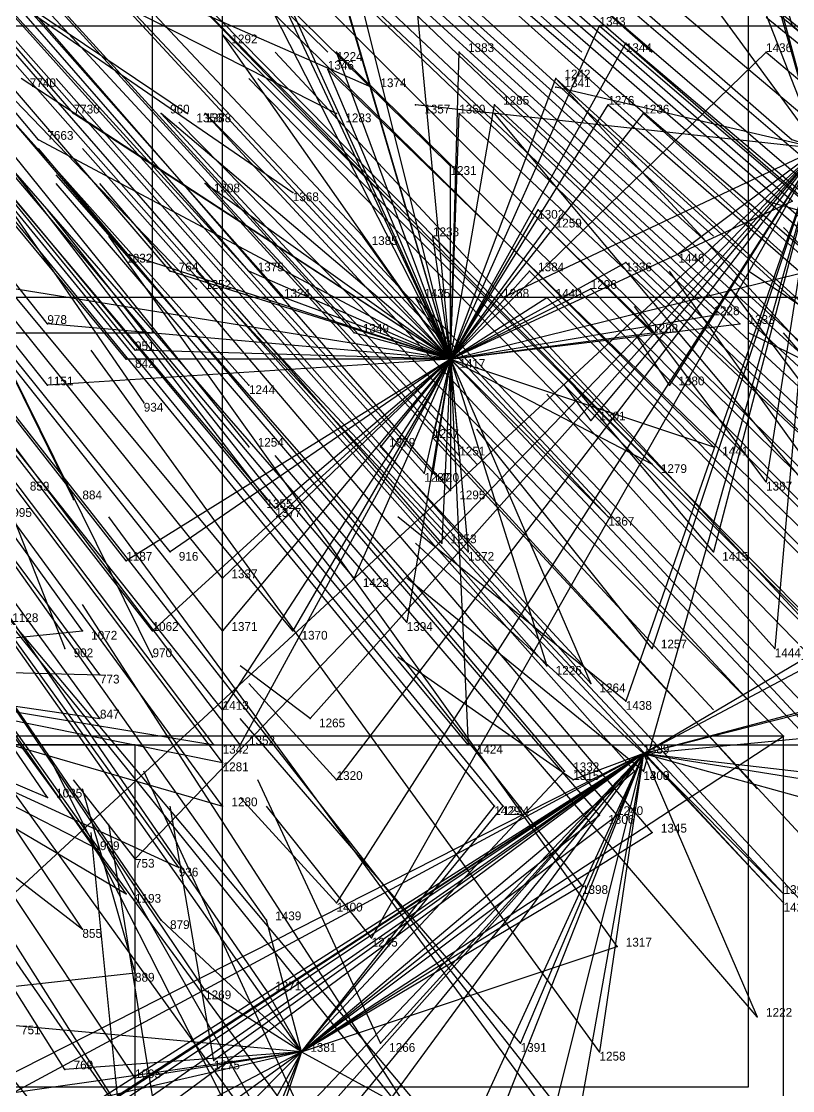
# Model space of a CAD drawing. Extents: x -0.5 to 0.59, y -0.5 to 0.59.
# Drawn here: x 0.239 to 0.327, y -0.3884 to -0.2665 of the extents above; entities that cross this region are included whole.
import ezdxf

# ---------------------------------------------------------------- set-up
doc = ezdxf.new("R2010")
doc.units = 0
for name, color, linetype in [('Clients', 3, 'CONTINUOUS'), ('Facilities', 3, 'CONTINUOUS'), ('Facilities_lines', 3, 'CONTINUOUS'), ('Min_max_boxes', 1, 'CONTINUOUS'), ('Normals', 1, 'CONTINUOUS'), ('Source_points', 5, 'CONTINUOUS'), ('Text', 3, 'CONTINUOUS')]:
    doc.layers.add(name, color=color, linetype=linetype)

msp = doc.modelspace()

# ---------------------------------------------------------------- linework, layer by layer
at = {"layer": 'Clients', "color": 5}
for p in [(0.305, -0.267, -1.012), (0.327, -0.267, -1.055), (0.262, -0.268, -0.937), (0.308, -0.269, -1.022), (0.275, -0.27, -0.963), (0.289, -0.27, -0.989), (0.324, -0.27, -1.054), (0.274, -0.272, -0.964), (0.3, -0.273, -1.014), (0.279, -0.274, -1.25), (0.3, -0.274, -1.25), (0.284, -0.276, -1.25), (0.293, -0.276, -1.006), (0.306, -0.276, -1.029), (0.245, -0.277, -0.923), (0.255, -0.277, -0.942), (0.258, -0.277, -1.25), (0.26, -0.277, -0.95), (0.275, -0.277, -1.25), (0.289, -0.277, -1), (0.31, -0.277, -1.039), (0.241, -0.28, -0.924), (0.288, -0.283, -1.01), (0.26, -0.285, -0.965), (0.27, -0.286, -1.25), (0.327, -0.287, -1.087), (0.298, -0.288, -1.036), (0.299, -0.29, -1.041), (0.278, -0.291, -1.008), (0.286, -0.291, -1.02), (0.251, -0.293, -0.965), (0.314, -0.293, -1.25), (0.256, -0.295, -0.977), (0.265, -0.295, -0.991), (0.297, -0.295, -1.046), (0.308, -0.294, -1.065), (0.259, -0.297, -1.25), (0.304, -0.297, -1.062), (0.269, -0.298, -1.003), (0.284, -0.298, -1.029), (0.294, -0.298, -1.25), (0.299, -0.298, -1.055), (0.242, -0.301, -0.965), (0.318, -0.3, -1.092), (0.321, -0.301, -1.1), (0.277, -0.302, -1.024), (0.311, -0.302, -1.083), (0.252, -0.304, -0.986), (0.251, -0.305, -0.989), (0.242, -0.308, -0.979), (0.265, -0.308, -1.25), (0.313, -0.308, -1.25), (0.253, -0.31, -1.25), (0.304, -0.312, -1.25), (0.286, -0.314, -1.061), (0.265, -0.315, -1.25), (0.28, -0.315, -1.054), (0.318, -0.315, -1.12), (0.289, -0.316, -1.07), (0.311, -0.317, -1.111), (0.285, -0.318, -1.067), (0.286, -0.318, -1.069), (0.324, -0.319, -1.25), (0.288, -0.32, -1.077), (0.245, -0.321, -1.25), (0.267, -0.321, -1.25), (0.268, -0.322, -1.047), (0.306, -0.323, -1.112), (0.287, -0.326, -1.086), (0.256, -0.327, -1.039), (0.29, -0.327, -1.092), (0.318, -0.327, -1.25), (0.251, -0.328, -1.031), (0.262, -0.33, -1.053), (0.277, -0.33, -1.078), (0.283, -0.335, -1.096), (0.246, -0.336, -1.042), (0.254, -0.336, -1.052), (0.262, -0.336, -1.065), (0.27, -0.336, -1.079), (0.244, -0.338, -1.25), (0.311, -0.338, -1.25), (0.325, -0.338, -1.25), (0.254, -0.339, -1.25), (0.299, -0.34, -1.133), (0.248, -0.341, -1.054), (0.304, -0.342, -1.145), (0.262, -0.345, -1.082), (0.308, -0.344, -1.25), (0.248, -0.346, -1.063), (0.272, -0.346, -1.25), (0.326, -0.348, -1.193), (0.261, -0.349, -1.091), (0.264, -0.349, -1.093), (0.29, -0.349, -1.135), (0.262, -0.351, -1.095), (0.301, -0.352, -1.158), (0.309, -0.352, -1.172), (0.31, -0.352, -1.25), (0.275, -0.353, -1.25), (0.302, -0.353, -1.25), (0.242, -0.355, -1.075), (0.262, -0.356, -1.105), (0.293, -0.356, -1.152), (0.294, -0.356, -1.155), (0.305, -0.357, -1.175), (0.307, -0.357, -1.176), (0.311, -0.359, -1.188), (0.248, -0.361, -1.095), (0.252, -0.362, -1.25), (0.257, -0.363, -1.113), (0.303, -0.365, -1.186), (0.251, -0.366, -1.111), (0.326, -0.366, -1.25), (0.275, -0.367, -1.25), (0.326, -0.367, -1.227), (0.255, -0.369, -1.122), (0.267, -0.369, -1.139), (0.246, -0.37, -1.111), (0.279, -0.371, -1.25), (0.307, -0.372, -1.206), (0.252, -0.375, -1.25), (0.26, -0.377, -1.145), (0.267, -0.377, -1.154), (0.323, -0.38, -1.246), (0.28, -0.383, -1.25), (0.296, -0.383, -1.25), (0.305, -0.384, -1.227), (0.261, -0.385, -1.25), (0.244, -0.386, -1.141), (0.252, -0.387, -1.153)]:
    msp.add_point(p, dxfattribs=at)
at = {"layer": 'Facilities', "color": 3}
for p in [(0.288, -0.305, -1.05), (0.31, -0.35, -1.25), (0.271, -0.384, -1.174)]:
    msp.add_point(p, dxfattribs=at)
at = {"layer": 'Facilities_lines', "color": 3}
for p, q in [((0.309, -0.207, -0.93), (0.327, -0.267, -1.055)), ((0.33, -0.281, -1.25), (0.319, -0.24, -1.25)), ((0.206, -0.242, -1.25), (0.245, -0.321, -1.25)), ((0.206, -0.242, -1.25), (0.244, -0.338, -1.25)), ((0.206, -0.242, -1.25), (0.253, -0.31, -1.25)), ((0.206, -0.242, -1.25), (0.254, -0.339, -1.25)), ((0.206, -0.242, -1.25), (0.258, -0.277, -1.25)), ((0.206, -0.242, -1.25), (0.265, -0.308, -1.25)), ((0.206, -0.242, -1.25), (0.259, -0.297, -1.25)), ((0.206, -0.242, -1.25), (0.275, -0.277, -1.25)), ((0.206, -0.242, -1.25), (0.27, -0.286, -1.25)), ((0.206, -0.242, -1.25), (0.265, -0.315, -1.25)), ((0.206, -0.242, -1.25), (0.267, -0.321, -1.25)), ((0.206, -0.242, -1.25), (0.279, -0.274, -1.25)), ((0.288, -0.305, -1.05), (0.271, -0.247, -0.918)), ((0.288, -0.305, -1.05), (0.263, -0.25, -0.907)), ((0.288, -0.305, -1.05), (0.264, -0.254, -0.916)), ((0.33, -0.281, -1.25), (0.311, -0.255, -1.25)), ((0.33, -0.281, -1.25), (0.323, -0.256, -1.25)), ((0.288, -0.305, -1.05), (0.276, -0.257, -0.942)), ((0.288, -0.305, -1.05), (0.264, -0.258, -0.923)), ((0.33, -0.281, -1.25), (0.321, -0.258, -1.25)), ((0.288, -0.305, -1.05), (0.275, -0.261, -0.949)), ((0.288, -0.305, -1.05), (0.284, -0.263, -0.968)), ((0.288, -0.305, -1.05), (0.251, -0.265, -0.911)), ((0.288, -0.305, -1.05), (0.305, -0.267, -1.012)), ((0.288, -0.305, -1.05), (0.262, -0.268, -0.937)), ((0.288, -0.305, -1.05), (0.308, -0.269, -1.022)), ((0.288, -0.305, -1.05), (0.275, -0.27, -0.963)), ((0.288, -0.305, -1.05), (0.289, -0.27, -0.989)), ((0.288, -0.305, -1.05), (0.324, -0.27, -1.054)), ((0.288, -0.305, -1.05), (0.239, -0.273, -0.908)), ((0.288, -0.305, -1.05), (0.274, -0.272, -0.964)), ((0.288, -0.305, -1.05), (0.3, -0.273, -1.014)), ((0.33, -0.281, -1.25), (0.3, -0.274, -1.25)), ((0.33, -0.281, -1.25), (0.284, -0.276, -1.25)), ((0.288, -0.305, -1.05), (0.306, -0.276, -1.029)), ((0.288, -0.305, -1.05), (0.293, -0.276, -1.006)), ((0.288, -0.305, -1.05), (0.245, -0.277, -0.923)), ((0.288, -0.305, -1.05), (0.255, -0.277, -0.942)), ((0.288, -0.305, -1.05), (0.26, -0.277, -0.95)), ((0.288, -0.305, -1.05), (0.31, -0.277, -1.039)), ((0.288, -0.305, -1.05), (0.289, -0.277, -1)), ((0.288, -0.305, -1.05), (0.241, -0.28, -0.924)), ((0.33, -0.281, -1.25), (0.21, -0.392, -1.25)), ((0.33, -0.281, -1.25), (0.252, -0.362, -1.25)), ((0.33, -0.281, -1.25), (0.272, -0.346, -1.25)), ((0.33, -0.281, -1.25), (0.275, -0.353, -1.25)), ((0.33, -0.281, -1.25), (0.275, -0.367, -1.25)), ((0.33, -0.281, -1.25), (0.279, -0.371, -1.25)), ((0.33, -0.281, -1.25), (0.294, -0.298, -1.25)), ((0.33, -0.281, -1.25), (0.304, -0.312, -1.25)), ((0.33, -0.281, -1.25), (0.308, -0.344, -1.25)), ((0.33, -0.281, -1.25), (0.31, -0.352, -1.25)), ((0.33, -0.281, -1.25), (0.311, -0.338, -1.25)), ((0.33, -0.281, -1.25), (0.313, -0.308, -1.25)), ((0.33, -0.281, -1.25), (0.314, -0.293, -1.25)), ((0.33, -0.281, -1.25), (0.318, -0.327, -1.25)), ((0.33, -0.281, -1.25), (0.324, -0.319, -1.25)), ((0.33, -0.281, -1.25), (0.325, -0.338, -1.25)), ((0.288, -0.305, -1.05), (0.288, -0.283, -1.01)), ((0.288, -0.305, -1.05), (0.26, -0.285, -0.965)), ((0.288, -0.305, -1.05), (0.327, -0.287, -1.087)), ((0.288, -0.305, -1.05), (0.298, -0.288, -1.036)), ((0.288, -0.305, -1.05), (0.299, -0.29, -1.041)), ((0.288, -0.305, -1.05), (0.278, -0.291, -1.008)), ((0.288, -0.305, -1.05), (0.286, -0.291, -1.02)), ((0.288, -0.305, -1.05), (0.345, -0.291, -1.129)), ((0.288, -0.305, -1.05), (0.251, -0.293, -0.965)), ((0.288, -0.305, -1.05), (0.256, -0.295, -0.977)), ((0.288, -0.305, -1.05), (0.265, -0.295, -0.991)), ((0.288, -0.305, -1.05), (0.308, -0.294, -1.065)), ((0.288, -0.305, -1.05), (0.297, -0.295, -1.046)), ((0.288, -0.305, -1.05), (0.232, -0.296, -0.94)), ((0.288, -0.305, -1.05), (0.304, -0.297, -1.062)), ((0.288, -0.305, -1.05), (0.269, -0.298, -1.003)), ((0.288, -0.305, -1.05), (0.284, -0.298, -1.029)), ((0.288, -0.305, -1.05), (0.299, -0.298, -1.055)), ((0.31, -0.35, -1.25), (0.398, -0.298, -1.244)), ((0.288, -0.305, -1.05), (0.242, -0.301, -0.965)), ((0.288, -0.305, -1.05), (0.318, -0.3, -1.092)), ((0.288, -0.305, -1.05), (0.321, -0.301, -1.1)), ((0.288, -0.305, -1.05), (0.277, -0.302, -1.024)), ((0.288, -0.305, -1.05), (0.311, -0.302, -1.083)), ((0.288, -0.305, -1.05), (0.252, -0.304, -0.986)), ((0.288, -0.305, -1.05), (0.242, -0.308, -0.979)), ((0.288, -0.305, -1.05), (0.251, -0.328, -1.031)), ((0.288, -0.305, -1.05), (0.251, -0.305, -0.989)), ((0.288, -0.305, -1.05), (0.254, -0.336, -1.052)), ((0.288, -0.305, -1.05), (0.256, -0.327, -1.039)), ((0.288, -0.305, -1.05), (0.262, -0.33, -1.053)), ((0.288, -0.305, -1.05), (0.262, -0.336, -1.065)), ((0.288, -0.305, -1.05), (0.262, -0.345, -1.082)), ((0.288, -0.305, -1.05), (0.264, -0.349, -1.093)), ((0.288, -0.305, -1.05), (0.268, -0.322, -1.047)), ((0.288, -0.305, -1.05), (0.27, -0.336, -1.079)), ((0.288, -0.305, -1.05), (0.277, -0.33, -1.078)), ((0.288, -0.305, -1.05), (0.28, -0.315, -1.054)), ((0.288, -0.305, -1.05), (0.283, -0.335, -1.096)), ((0.288, -0.305, -1.05), (0.285, -0.318, -1.067)), ((0.288, -0.305, -1.05), (0.286, -0.314, -1.061)), ((0.288, -0.305, -1.05), (0.286, -0.318, -1.069)), ((0.288, -0.305, -1.05), (0.287, -0.326, -1.086)), ((0.288, -0.305, -1.05), (0.299, -0.34, -1.133)), ((0.288, -0.305, -1.05), (0.289, -0.316, -1.07)), ((0.288, -0.305, -1.05), (0.311, -0.317, -1.111)), ((0.288, -0.305, -1.05), (0.288, -0.32, -1.077)), ((0.288, -0.305, -1.05), (0.306, -0.323, -1.112)), ((0.288, -0.305, -1.05), (0.29, -0.327, -1.092)), ((0.288, -0.305, -1.05), (0.304, -0.342, -1.145)), ((0.288, -0.305, -1.05), (0.29, -0.349, -1.135)), ((0.288, -0.305, -1.05), (0.318, -0.315, -1.12)), ((0.31, -0.35, -1.25), (0.391, -0.307, -1.243)), ((0.31, -0.35, -1.25), (0.369, -0.335, -1.25)), ((0.207, -0.34, -0.996), (0.246, -0.336, -1.042)), ((0.31, -0.35, -1.25), (0.359, -0.337, -1.232)), ((0.207, -0.34, -0.996), (0.248, -0.341, -1.054)), ((0.207, -0.34, -0.996), (0.246, -0.37, -1.111)), ((0.207, -0.34, -0.996), (0.248, -0.346, -1.063)), ((0.207, -0.34, -0.996), (0.248, -0.361, -1.095)), ((0.207, -0.34, -0.996), (0.257, -0.363, -1.113)), ((0.207, -0.34, -0.996), (0.242, -0.355, -1.075)), ((0.207, -0.34, -0.996), (0.251, -0.366, -1.111)), ((0.207, -0.34, -0.996), (0.262, -0.356, -1.105)), ((0.207, -0.34, -0.996), (0.262, -0.351, -1.095)), ((0.207, -0.34, -0.996), (0.261, -0.349, -1.091)), ((0.31, -0.35, -1.25), (0.351, -0.346, -1.232)), ((0.271, -0.384, -1.174), (0.326, -0.348, -1.193)), ((0.31, -0.35, -1.25), (0.163, -0.429, -1.25)), ((0.31, -0.35, -1.25), (0.184, -0.43, -1.25)), ((0.31, -0.35, -1.25), (0.189, -0.429, -1.25)), ((0.31, -0.35, -1.25), (0.217, -0.412, -1.25)), ((0.31, -0.35, -1.25), (0.235, -0.388, -1.25)), ((0.31, -0.35, -1.25), (0.237, -0.404, -1.25)), ((0.31, -0.35, -1.25), (0.25, -0.389, -1.25)), ((0.31, -0.35, -1.25), (0.254, -0.389, -1.25)), ((0.31, -0.35, -1.25), (0.255, -0.425, -1.239)), ((0.31, -0.35, -1.25), (0.261, -0.385, -1.25)), ((0.31, -0.35, -1.25), (0.268, -0.401, -1.25)), ((0.31, -0.35, -1.25), (0.269, -0.396, -1.25)), ((0.31, -0.35, -1.25), (0.271, -0.391, -1.25)), ((0.31, -0.35, -1.25), (0.28, -0.383, -1.25)), ((0.31, -0.35, -1.25), (0.288, -0.398, -1.25)), ((0.31, -0.35, -1.25), (0.291, -0.398, -1.233)), ((0.31, -0.35, -1.25), (0.296, -0.383, -1.25)), ((0.31, -0.35, -1.25), (0.3, -0.39, -1.23)), ((0.31, -0.35, -1.25), (0.302, -0.353, -1.25)), ((0.31, -0.35, -1.25), (0.302, -0.395, -1.25)), ((0.31, -0.35, -1.25), (0.305, -0.384, -1.227)), ((0.31, -0.35, -1.25), (0.323, -0.38, -1.246)), ((0.31, -0.35, -1.25), (0.345, -0.354, -1.236)), ((0.31, -0.35, -1.25), (0.339, -0.358, -1.233)), ((0.31, -0.35, -1.25), (0.326, -0.366, -1.25)), ((0.31, -0.35, -1.25), (0.348, -0.356, -1.244)), ((0.31, -0.35, -1.25), (0.326, -0.367, -1.227)), ((0.271, -0.384, -1.174), (0.301, -0.352, -1.158)), ((0.271, -0.384, -1.174), (0.309, -0.352, -1.172)), ((0.271, -0.384, -1.174), (0.294, -0.356, -1.155)), ((0.271, -0.384, -1.174), (0.293, -0.356, -1.152)), ((0.271, -0.384, -1.174), (0.305, -0.357, -1.175)), ((0.271, -0.384, -1.174), (0.307, -0.357, -1.176)), ((0.271, -0.384, -1.174), (0.311, -0.359, -1.188)), ((0.271, -0.384, -1.174), (0.303, -0.365, -1.186)), ((0.271, -0.384, -1.174), (0.255, -0.369, -1.122)), ((0.271, -0.384, -1.174), (0.267, -0.369, -1.139)), ((0.271, -0.384, -1.174), (0.307, -0.372, -1.206)), ((0.088, -0.393, -1.25), (0.252, -0.375, -1.25)), ((0.271, -0.384, -1.174), (0.26, -0.377, -1.145)), ((0.271, -0.384, -1.174), (0.267, -0.377, -1.154)), ((0.271, -0.384, -1.174), (0.238, -0.381, -1.124)), ((0.271, -0.384, -1.174), (0.214, -0.414, -1.165)), ((0.271, -0.384, -1.174), (0.236, -0.389, -1.139)), ((0.271, -0.384, -1.174), (0.236, -0.392, -1.142)), ((0.271, -0.384, -1.174), (0.242, -0.405, -1.179)), ((0.271, -0.384, -1.174), (0.244, -0.386, -1.141)), ((0.271, -0.384, -1.174), (0.252, -0.387, -1.153)), ((0.271, -0.384, -1.174), (0.256, -0.399, -1.185)), ((0.271, -0.384, -1.174), (0.259, -0.413, -1.218)), ((0.271, -0.384, -1.174), (0.266, -0.393, -1.187)), ((0.271, -0.384, -1.174), (0.269, -0.39, -1.184)), ((0.271, -0.384, -1.174), (0.282, -0.39, -1.202))]:
    msp.add_line(p, q, dxfattribs=at)
at = {"layer": 'Min_max_boxes', "color": 1}
for p, q in [((0.322, -0.388, -1.25), (0.322, -0.15, -1.25)), ((0.322, -0.388, -1.25), (0.322, -0.15, -1.25)), ((0.254, -0.302, -0.876), (0.254, -0.162, -0.876)), ((0.254, -0.302, -0.558), (0.254, -0.162, -0.558)), ((0.262, -0.414, -1.161), (0.262, -0.263, -1.161)), ((0.262, -0.414, -0.832), (0.262, -0.263, -0.832)), ((0.233, -0.267, -1.064), (0.351, -0.267, -1.064)), ((0.233, -0.267, -0.781), (0.351, -0.267, -0.781)), ((0.398, -0.298, -1.25), (0.163, -0.298, -1.25)), ((0.398, -0.298, -1.227), (0.163, -0.298, -1.227)), ((0.112, -0.302, -0.876), (0.254, -0.302, -0.876)), ((0.112, -0.302, -0.558), (0.254, -0.302, -0.558)), ((0.254, -0.302, -0.876), (0.254, -0.302, -0.558)), ((0.326, -0.348, -1.218), (0.214, -0.348, -1.218)), ((0.326, -0.348, -1.122), (0.214, -0.348, -1.122)), ((0.326, -0.414, -1.218), (0.326, -0.348, -1.218)), ((0.326, -0.414, -1.122), (0.326, -0.348, -1.122)), ((0.326, -0.348, -1.218), (0.326, -0.348, -1.122)), ((0.252, -0.349, -1.25), (-0.107, -0.349, -1.25)), ((0.252, -0.349, -1.25), (-0.107, -0.349, -1.25)), ((0.232, -0.349, -1.145), (0.345, -0.349, -1.145)), ((0.232, -0.349, -0.907), (0.345, -0.349, -0.907)), ((0.252, -0.479, -1.25), (0.252, -0.349, -1.25)), ((0.252, -0.479, -1.25), (0.252, -0.349, -1.25)), ((0.252, -0.349, -1.25), (0.252, -0.349, -1.25)), ((0.128, -0.388, -1.25), (0.322, -0.388, -1.25)), ((0.128, -0.388, -1.25), (0.322, -0.388, -1.25)), ((0.322, -0.388, -1.25), (0.322, -0.388, -1.25))]:
    msp.add_line(p, q, dxfattribs=at)
at = {"layer": 'Normals', "color": 1}
for p, q in [((0.208, -0.205, -0.73), (0.274, -0.27, -0.692)), ((0.245, -0.277, -0.923), (0.184, -0.207, -0.961)), ((0.233, -0.208, -0.781), (0.303, -0.27, -0.744)), ((0.241, -0.208, -0.796), (0.311, -0.27, -0.76)), ((0.241, -0.28, -0.924), (0.181, -0.209, -0.961)), ((0.288, -0.283, -1.01), (0.222, -0.218, -1.048)), ((0.257, -0.219, -0.844), (0.327, -0.28, -0.807)), ((0.217, -0.221, -0.774), (0.282, -0.288, -0.737)), ((0.251, -0.293, -0.965), (0.191, -0.223, -1.003)), ((0.278, -0.291, -1.008), (0.215, -0.224, -1.045)), ((0.256, -0.295, -0.977), (0.196, -0.225, -1.014)), ((0.265, -0.295, -0.991), (0.204, -0.225, -1.029)), ((0.327, -0.287, -1.087), (0.257, -0.226, -1.125)), ((0.334, -0.287, -1.101), (0.264, -0.227, -1.139)), ((0.242, -0.301, -0.965), (0.184, -0.228, -1.002)), ((0.269, -0.298, -1.003), (0.207, -0.228, -1.04)), ((0.224, -0.228, -0.799), (0.289, -0.294, -0.762)), ((0.249, -0.229, -0.847), (0.318, -0.291, -0.809)), ((0.332, -0.29, -1.101), (0.262, -0.229, -1.139)), ((0.257, -0.231, -0.863), (0.326, -0.293, -0.825)), ((0.252, -0.304, -0.986), (0.193, -0.232, -1.024)), ((0.251, -0.305, -0.989), (0.192, -0.234, -1.026)), ((0.277, -0.302, -1.024), (0.214, -0.233, -1.061)), ((0.254, -0.234, -0.862), (0.322, -0.296, -0.824)), ((0.286, -0.233, -0.923), (0.358, -0.292, -0.885)), ((0.242, -0.308, -0.979), (0.184, -0.235, -1.016)), ((0.336, -0.296, -1.119), (0.266, -0.235, -1.156)), ((0.311, -0.302, -1.083), (0.245, -0.236, -1.12)), ((0.318, -0.3, -1.092), (0.25, -0.236, -1.129)), ((0.321, -0.301, -1.1), (0.254, -0.237, -1.137)), ((0.274, -0.238, -0.909), (0.345, -0.299, -0.872)), ((0.283, -0.239, -0.925), (0.354, -0.299, -0.888)), ((0.296, -0.242, -0.956), (0.368, -0.3, -0.919)), ((0.276, -0.245, -0.922), (0.346, -0.306, -0.885)), ((0.274, -0.246, -0.92), (0.344, -0.306, -0.882)), ((0.271, -0.247, -0.918), (0.34, -0.31, -0.881)), ((0.289, -0.316, -1.07), (0.226, -0.248, -1.107)), ((0.228, -0.248, -0.843), (0.291, -0.317, -0.808)), ((0.285, -0.318, -1.067), (0.223, -0.249, -1.104)), ((0.286, -0.318, -1.069), (0.223, -0.249, -1.106)), ((0.268, -0.322, -1.047), (0.208, -0.251, -1.084)), ((0.288, -0.32, -1.077), (0.227, -0.25, -1.113)), ((0.311, -0.317, -1.111), (0.246, -0.251, -1.147)), ((0.318, -0.315, -1.12), (0.252, -0.25, -1.157)), ((0.263, -0.25, -0.907), (0.33, -0.314, -0.87)), ((0.251, -0.328, -1.031), (0.193, -0.254, -1.068)), ((0.256, -0.327, -1.039), (0.198, -0.255, -1.076)), ((0.287, -0.326, -1.086), (0.226, -0.256, -1.122)), ((0.306, -0.323, -1.112), (0.242, -0.255, -1.149)), ((0.29, -0.327, -1.092), (0.228, -0.257, -1.129)), ((0.276, -0.257, -0.942), (0.344, -0.319, -0.905)), ((0.262, -0.33, -1.053), (0.204, -0.258, -1.091)), ((0.277, -0.33, -1.078), (0.217, -0.259, -1.115)), ((0.246, -0.336, -1.042), (0.192, -0.261, -1.079)), ((0.275, -0.261, -0.949), (0.343, -0.325, -0.913)), ((0.254, -0.336, -1.052), (0.197, -0.263, -1.09)), ((0.262, -0.336, -1.065), (0.204, -0.263, -1.103)), ((0.284, -0.263, -0.968), (0.353, -0.326, -0.931)), ((0.27, -0.336, -1.079), (0.211, -0.265, -1.116)), ((0.283, -0.335, -1.096), (0.222, -0.265, -1.133)), ((0.248, -0.341, -1.054), (0.193, -0.267, -1.092)), ((0.305, -0.267, -1.012), (0.375, -0.327, -0.975)), ((0.324, -0.266, -1.046), (0.395, -0.324, -1.009)), ((0.327, -0.267, -1.055), (0.398, -0.326, -1.018)), ((0.262, -0.268, -0.937), (0.328, -0.334, -0.9)), ((0.308, -0.269, -1.022), (0.379, -0.329, -0.986)), ((0.335, -0.342, -1.197), (0.268, -0.27, -1.214)), ((0.275, -0.27, -0.963), (0.341, -0.335, -0.927)), ((0.289, -0.27, -0.989), (0.357, -0.333, -0.951)), ((0.324, -0.27, -1.054), (0.395, -0.33, -1.017)), ((0.248, -0.346, -1.063), (0.193, -0.271, -1.101)), ((0.299, -0.34, -1.133), (0.238, -0.271, -1.171)), ((0.262, -0.345, -1.082), (0.204, -0.272, -1.12)), ((0.304, -0.342, -1.145), (0.243, -0.273, -1.182)), ((0.334, -0.344, -1.199), (0.265, -0.273, -1.213)), ((0.336, -0.343, -1.2), (0.266, -0.273, -1.21)), ((0.274, -0.272, -0.964), (0.34, -0.336, -0.927)), ((0.3, -0.273, -1.014), (0.368, -0.335, -0.976)), ((0.359, -0.337, -1.232), (0.3, -0.273, -1.183)), ((0.279, -0.274, -1.25), (0.279, -0.274, -1.15)), ((0.3, -0.274, -1.25), (0.3, -0.274, -1.15)), ((0.261, -0.349, -1.091), (0.205, -0.275, -1.128)), ((0.264, -0.349, -1.093), (0.208, -0.275, -1.13)), ((0.284, -0.276, -1.25), (0.284, -0.276, -1.15)), ((0.293, -0.276, -1.006), (0.361, -0.339, -0.969)), ((0.306, -0.276, -1.029), (0.376, -0.337, -0.992)), ((0.262, -0.351, -1.095), (0.206, -0.277, -1.132)), ((0.255, -0.277, -0.942), (0.318, -0.345, -0.904)), ((0.258, -0.277, -1.25), (0.258, -0.277, -1.15)), ((0.26, -0.277, -0.95), (0.323, -0.345, -0.912)), ((0.275, -0.277, -1.25), (0.275, -0.277, -1.15)), ((0.289, -0.277, -1), (0.356, -0.34, -0.962)), ((0.351, -0.346, -1.232), (0.293, -0.277, -1.188)), ((0.31, -0.277, -1.039), (0.379, -0.339, -1.002)), ((0.242, -0.355, -1.075), (0.19, -0.279, -1.113)), ((0.29, -0.349, -1.135), (0.231, -0.278, -1.172)), ((0.326, -0.348, -1.193), (0.257, -0.278, -1.211)), ((0.33, -0.281, -1.25), (0.327, -0.28, -1.15)), ((0.333, -0.282, -1.25), (0.327, -0.28, -1.15)), ((0.262, -0.356, -1.105), (0.207, -0.281, -1.142)), ((0.301, -0.352, -1.158), (0.241, -0.281, -1.195)), ((0.309, -0.352, -1.172), (0.246, -0.281, -1.202)), ((0.293, -0.356, -1.152), (0.234, -0.284, -1.189)), ((0.294, -0.356, -1.155), (0.235, -0.284, -1.192)), ((0.307, -0.357, -1.176), (0.243, -0.284, -1.203)), ((0.248, -0.361, -1.095), (0.194, -0.285, -1.132)), ((0.305, -0.357, -1.175), (0.243, -0.285, -1.203)), ((0.311, -0.359, -1.188), (0.248, -0.285, -1.212)), ((0.26, -0.285, -0.965), (0.323, -0.354, -0.928)), ((0.27, -0.286, -1.25), (0.27, -0.286, -1.15)), ((0.339, -0.358, -1.233), (0.273, -0.287, -1.211)), ((0.331, -0.289, -1.25), (0.324, -0.287, -1.15)), ((0.257, -0.363, -1.113), (0.203, -0.288, -1.15)), ((0.303, -0.365, -1.186), (0.242, -0.288, -1.203)), ((0.298, -0.288, -1.036), (0.364, -0.353, -0.999)), ((0.251, -0.366, -1.111), (0.198, -0.29, -1.148)), ((0.299, -0.29, -1.041), (0.365, -0.355, -1.004)), ((0.369, -0.335, -1.25), (0.326, -0.29, -1.171)), ((0.307, -0.372, -1.206), (0.249, -0.291, -1.213)), ((0.286, -0.291, -1.02), (0.351, -0.357, -0.982)), ((0.246, -0.37, -1.111), (0.194, -0.293, -1.148)), ((0.255, -0.369, -1.122), (0.203, -0.293, -1.159)), ((0.267, -0.369, -1.139), (0.213, -0.293, -1.176)), ((0.314, -0.293, -1.25), (0.314, -0.293, -1.15)), ((0.326, -0.367, -1.227), (0.259, -0.295, -1.209)), ((0.297, -0.295, -1.046), (0.362, -0.361, -1.01)), ((0.308, -0.294, -1.065), (0.375, -0.359, -1.028)), ((0.336, -0.327, -1.25), (0.313, -0.295, -1.158)), ((0.334, -0.303, -1.25), (0.322, -0.295, -1.151)), ((0.259, -0.297, -1.25), (0.259, -0.297, -1.15)), ((0.304, -0.297, -1.062), (0.369, -0.363, -1.025)), ((0.356, -0.345, -1.25), (0.32, -0.297, -1.17)), ((0.284, -0.298, -1.029), (0.348, -0.365, -0.992)), ((0.294, -0.298, -1.25), (0.294, -0.298, -1.15)), ((0.299, -0.298, -1.055), (0.364, -0.364, -1.018)), ((0.324, -0.319, -1.25), (0.309, -0.299, -1.153)), ((0.26, -0.377, -1.145), (0.208, -0.3, -1.181)), ((0.267, -0.377, -1.154), (0.214, -0.3, -1.191)), ((0.326, -0.366, -1.25), (0.266, -0.302, -1.202)), ((0.313, -0.308, -1.25), (0.309, -0.302, -1.15)), ((0.342, -0.312, -1.25), (0.322, -0.302, -1.152)), ((0.356, -0.337, -1.25), (0.326, -0.302, -1.162)), ((0.305, -0.384, -1.227), (0.247, -0.304, -1.216)), ((0.271, -0.384, -1.174), (0.216, -0.306, -1.204)), ((0.288, -0.305, -1.05), (0.352, -0.373, -1.013)), ((0.244, -0.386, -1.141), (0.194, -0.307, -1.178)), ((0.265, -0.308, -1.25), (0.265, -0.308, -1.15)), ((0.304, -0.312, -1.25), (0.301, -0.308, -1.15)), ((0.318, -0.327, -1.25), (0.302, -0.308, -1.153)), ((0.252, -0.387, -1.153), (0.2, -0.309, -1.19)), ((0.325, -0.338, -1.25), (0.299, -0.309, -1.158)), ((0.253, -0.31, -1.25), (0.253, -0.31, -1.15)), ((0.269, -0.39, -1.184), (0.211, -0.311, -1.203)), ((0.282, -0.39, -1.202), (0.219, -0.312, -1.21)), ((0.3, -0.39, -1.23), (0.238, -0.311, -1.223)), ((0.311, -0.338, -1.25), (0.291, -0.313, -1.155)), ((0.266, -0.393, -1.187), (0.209, -0.314, -1.206)), ((0.286, -0.314, -1.061), (0.349, -0.382, -1.024)), ((0.265, -0.315, -1.25), (0.265, -0.315, -1.15)), ((0.28, -0.315, -1.054), (0.343, -0.383, -1.016)), ((0.323, -0.38, -1.246), (0.268, -0.316, -1.192)), ((0.256, -0.399, -1.185), (0.201, -0.32, -1.211)), ((0.245, -0.321, -1.25), (0.245, -0.321, -1.15)), ((0.267, -0.321, -1.25), (0.267, -0.321, -1.15)), ((0.291, -0.398, -1.233), (0.227, -0.322, -1.218)), ((0.302, -0.395, -1.25), (0.249, -0.323, -1.206)), ((0.308, -0.344, -1.25), (0.282, -0.323, -1.156)), ((0.31, -0.35, -1.25), (0.284, -0.326, -1.156)), ((0.31, -0.352, -1.25), (0.283, -0.33, -1.156)), ((0.288, -0.398, -1.25), (0.246, -0.333, -1.186)), ((0.259, -0.413, -1.218), (0.196, -0.335, -1.216)), ((0.244, -0.338, -1.25), (0.244, -0.338, -1.15)), ((0.254, -0.339, -1.25), (0.254, -0.339, -1.15)), ((0.272, -0.346, -1.25), (0.264, -0.34, -1.151)), ((0.302, -0.353, -1.25), (0.282, -0.339, -1.153)), ((0.275, -0.353, -1.25), (0.265, -0.342, -1.151)), ((0.296, -0.383, -1.25), (0.264, -0.346, -1.163)), ((0.268, -0.401, -1.25), (0.242, -0.35, -1.168)), ((0.271, -0.391, -1.25), (0.253, -0.352, -1.159)), ((0.252, -0.362, -1.25), (0.245, -0.353, -1.151)), ((0.28, -0.383, -1.25), (0.266, -0.353, -1.156)), ((0.252, -0.375, -1.25), (0.246, -0.354, -1.152)), ((0.261, -0.385, -1.25), (0.256, -0.356, -1.154)), ((0.275, -0.367, -1.25), (0.264, -0.355, -1.151)), ((0.279, -0.371, -1.25), (0.267, -0.356, -1.152)), ((0.269, -0.42, -1.25), (0.229, -0.357, -1.184)), ((0.254, -0.389, -1.25), (0.249, -0.358, -1.155)), ((0.25, -0.389, -1.25), (0.247, -0.359, -1.155)), ((0.269, -0.396, -1.25), (0.249, -0.361, -1.159))]:
    msp.add_line(p, q, dxfattribs=at)
at = {"layer": 'Source_points', "color": 5}
for p in [(0.305, -0.267, -1.012), (0.327, -0.267, -1.055), (0.262, -0.268, -0.937), (0.308, -0.269, -1.022), (0.275, -0.27, -0.963), (0.289, -0.27, -0.989), (0.324, -0.27, -1.054), (0.274, -0.272, -0.964), (0.3, -0.273, -1.014), (0.279, -0.274, -1.25), (0.3, -0.274, -1.25), (0.284, -0.276, -1.25), (0.293, -0.276, -1.006), (0.306, -0.276, -1.029), (0.245, -0.277, -0.923), (0.255, -0.277, -0.942), (0.258, -0.277, -1.25), (0.26, -0.277, -0.95), (0.275, -0.277, -1.25), (0.289, -0.277, -1), (0.31, -0.277, -1.039), (0.241, -0.28, -0.924), (0.288, -0.283, -1.01), (0.26, -0.285, -0.965), (0.27, -0.286, -1.25), (0.327, -0.287, -1.087), (0.298, -0.288, -1.036), (0.299, -0.29, -1.041), (0.278, -0.291, -1.008), (0.286, -0.291, -1.02), (0.251, -0.293, -0.965), (0.314, -0.293, -1.25), (0.256, -0.295, -0.977), (0.265, -0.295, -0.991), (0.297, -0.295, -1.046), (0.308, -0.294, -1.065), (0.259, -0.297, -1.25), (0.304, -0.297, -1.062), (0.269, -0.298, -1.003), (0.284, -0.298, -1.029), (0.294, -0.298, -1.25), (0.299, -0.298, -1.055), (0.242, -0.301, -0.965), (0.318, -0.3, -1.092), (0.321, -0.301, -1.1), (0.277, -0.302, -1.024), (0.311, -0.302, -1.083), (0.252, -0.304, -0.986), (0.251, -0.305, -0.989), (0.288, -0.305, -1.05), (0.242, -0.308, -0.979), (0.265, -0.308, -1.25), (0.313, -0.308, -1.25), (0.253, -0.31, -1.25), (0.304, -0.312, -1.25), (0.286, -0.314, -1.061), (0.265, -0.315, -1.25), (0.28, -0.315, -1.054), (0.318, -0.315, -1.12), (0.289, -0.316, -1.07), (0.311, -0.317, -1.111), (0.285, -0.318, -1.067), (0.286, -0.318, -1.069), (0.324, -0.319, -1.25), (0.288, -0.32, -1.077), (0.245, -0.321, -1.25), (0.267, -0.321, -1.25), (0.268, -0.322, -1.047), (0.306, -0.323, -1.112), (0.287, -0.326, -1.086), (0.256, -0.327, -1.039), (0.29, -0.327, -1.092), (0.318, -0.327, -1.25), (0.251, -0.328, -1.031), (0.262, -0.33, -1.053), (0.277, -0.33, -1.078), (0.283, -0.335, -1.096), (0.246, -0.336, -1.042), (0.254, -0.336, -1.052), (0.262, -0.336, -1.065), (0.27, -0.336, -1.079), (0.244, -0.338, -1.25), (0.311, -0.338, -1.25), (0.325, -0.338, -1.25), (0.254, -0.339, -1.25), (0.299, -0.34, -1.133), (0.248, -0.341, -1.054), (0.304, -0.342, -1.145), (0.262, -0.345, -1.082), (0.308, -0.344, -1.25), (0.248, -0.346, -1.063), (0.272, -0.346, -1.25), (0.326, -0.348, -1.193), (0.261, -0.349, -1.091), (0.264, -0.349, -1.093), (0.29, -0.349, -1.135), (0.262, -0.351, -1.095), (0.31, -0.35, -1.25), (0.301, -0.352, -1.158), (0.309, -0.352, -1.172), (0.31, -0.352, -1.25), (0.275, -0.353, -1.25), (0.302, -0.353, -1.25), (0.242, -0.355, -1.075), (0.262, -0.356, -1.105), (0.293, -0.356, -1.152), (0.294, -0.356, -1.155), (0.305, -0.357, -1.175), (0.307, -0.357, -1.176), (0.311, -0.359, -1.188), (0.248, -0.361, -1.095), (0.252, -0.362, -1.25), (0.257, -0.363, -1.113), (0.303, -0.365, -1.186), (0.251, -0.366, -1.111), (0.326, -0.366, -1.25), (0.275, -0.367, -1.25), (0.326, -0.367, -1.227), (0.255, -0.369, -1.122), (0.267, -0.369, -1.139), (0.246, -0.37, -1.111), (0.279, -0.371, -1.25), (0.307, -0.372, -1.206), (0.252, -0.375, -1.25), (0.26, -0.377, -1.145), (0.267, -0.377, -1.154), (0.323, -0.38, -1.246), (0.271, -0.384, -1.174), (0.28, -0.383, -1.25), (0.296, -0.383, -1.25), (0.305, -0.384, -1.227), (0.261, -0.385, -1.25), (0.244, -0.386, -1.141), (0.252, -0.387, -1.153)]:
    msp.add_point(p, dxfattribs=at)

# ---------------------------------------------------------------- texts
at = {"layer": 'Text', "color": 3}
for s, p in [('1343', (0.305, -0.267, -1.012)), ('1292', (0.263, -0.269, -0.937)), ('1383', (0.29, -0.27, -0.989)), ('1344', (0.308, -0.27, -1.022)), ('1436', (0.324, -0.27, -1.054)), ('1224', (0.275, -0.271, -0.963)), ('1346', (0.274, -0.272, -0.964)), ('7740', (0.24, -0.274, -0.908)), ('1374', (0.28, -0.274, -1.25)), ('1242', (0.301, -0.273, -1.014)), ('1341', (0.301, -0.274, -1.25)), ('1285', (0.294, -0.276, -1.006)), ('1276', (0.306, -0.276, -1.029)), ('7730', (0.245, -0.277, -0.923)), ('960', (0.256, -0.277, -0.942)), ('1357', (0.285, -0.277, -1.25)), ('1350', (0.289, -0.277, -1)), ('1236', (0.31, -0.277, -1.039)), ('1356', (0.259, -0.278, -1.25)), ('1388', (0.26, -0.278, -0.95)), ('1283', (0.276, -0.278, -1.25)), ('7663', (0.242, -0.28, -0.924)), ('1231', (0.288, -0.284, -1.01)), ('1308', (0.261, -0.286, -0.965)), ('1368', (0.27, -0.287, -1.25)), ('1302', (0.298, -0.289, -1.036)), ('1238', (0.286, -0.291, -1.02)), ('1259', (0.3, -0.29, -1.041)), ('1385', (0.279, -0.292, -1.008)), ('1032', (0.251, -0.294, -0.965)), ('1446', (0.314, -0.294, -1.25)), ('764', (0.257, -0.295, -0.977)), ('1375', (0.266, -0.295, -0.991)), ('1384', (0.298, -0.295, -1.046)), ('1336', (0.308, -0.295, -1.065)), ('1252', (0.26, -0.297, -1.25)), ('1296', (0.304, -0.297, -1.062)), ('1324', (0.269, -0.298, -1.003)), ('1435', (0.285, -0.298, -1.029)), ('1268', (0.294, -0.298, -1.25)), ('1440', (0.3, -0.298, -1.055)), ('1228', (0.318, -0.3, -1.092)), ('978', (0.242, -0.301, -0.965)), ('1349', (0.278, -0.302, -1.024)), ('1288', (0.311, -0.302, -1.083)), ('1333', (0.322, -0.301, -1.1)), ('951', (0.252, -0.304, -0.986)), ('842', (0.252, -0.306, -0.989)), ('1417', (0.289, -0.306, -1.05)), ('1151', (0.242, -0.308, -0.979)), ('1380', (0.314, -0.308, -1.25)), ('1244', (0.265, -0.309, -1.25)), ('934', (0.253, -0.311, -1.25)), ('1301', (0.305, -0.312, -1.25)), ('1267', (0.286, -0.314, -1.061)), ('1254', (0.266, -0.315, -1.25)), ('1379', (0.281, -0.315, -1.054)), ('1251', (0.289, -0.316, -1.07)), ('1441', (0.319, -0.316, -1.12)), ('1279', (0.312, -0.318, -1.111)), ('1287', (0.285, -0.319, -1.067)), ('1420', (0.286, -0.319, -1.069)), ('859', (0.24, -0.32, -0.998)), ('1387', (0.324, -0.32, -1.25)), ('884', (0.246, -0.321, -1.25)), ('1295', (0.289, -0.321, -1.077)), ('1355', (0.267, -0.322, -1.25)), ('995', (0.238, -0.323, -1)), ('1377', (0.268, -0.323, -1.047)), ('1367', (0.306, -0.324, -1.112)), ('1253', (0.288, -0.326, -1.086)), ('1187', (0.251, -0.328, -1.031)), ('916', (0.257, -0.328, -1.039)), ('1372', (0.29, -0.328, -1.092)), ('1415', (0.319, -0.328, -1.25)), ('1337', (0.263, -0.33, -1.053)), ('1423', (0.278, -0.331, -1.078)), ('1128', (0.238, -0.335, -1.25)), ('1062', (0.254, -0.336, -1.052)), ('1371', (0.263, -0.336, -1.065)), ('1394', (0.283, -0.336, -1.096)), ('1072', (0.247, -0.337, -1.042)), ('1370', (0.271, -0.337, -1.079)), ('1257', (0.312, -0.338, -1.25)), ('902', (0.245, -0.339, -1.25)), ('970', (0.254, -0.339, -1.25)), ('1444', (0.325, -0.339, -1.25)), ('1226', (0.3, -0.341, -1.133)), ('773', (0.248, -0.342, -1.054)), ('1264', (0.305, -0.343, -1.145)), ('847', (0.248, -0.346, -1.063)), ('1413', (0.262, -0.345, -1.082)), ('1438', (0.308, -0.345, -1.25)), ('1265', (0.273, -0.347, -1.25)), ('1352', (0.265, -0.349, -1.093)), ('1342', (0.262, -0.35, -1.091)), ('1424', (0.291, -0.35, -1.135)), ('1389', (0.31, -0.35, -1.25)), ('1281', (0.262, -0.352, -1.095)), ('1332', (0.302, -0.352, -1.158)), ('1320', (0.275, -0.353, -1.25)), ('1315', (0.302, -0.353, -1.25)), ('1300', (0.31, -0.353, -1.25)), ('1403', (0.31, -0.353, -1.172)), ('1035', (0.243, -0.355, -1.075)), ('1280', (0.263, -0.356, -1.105)), ('1429', (0.293, -0.357, -1.152)), ('1234', (0.294, -0.357, -1.155)), ('1240', (0.307, -0.357, -1.176)), ('1306', (0.306, -0.358, -1.175)), ('1345', (0.312, -0.359, -1.188)), ('909', (0.248, -0.361, -1.095)), ('753', (0.252, -0.363, -1.25)), ('936', (0.257, -0.364, -1.113)), ('1398', (0.303, -0.366, -1.186)), ('1393', (0.326, -0.366, -1.25)), ('1193', (0.252, -0.367, -1.111)), ('1400', (0.275, -0.368, -1.25)), ('1421', (0.326, -0.368, -1.227)), ('1439', (0.268, -0.369, -1.139)), ('879', (0.256, -0.37, -1.122)), ('855', (0.246, -0.371, -1.111)), ('1245', (0.279, -0.372, -1.25)), ('1317', (0.308, -0.372, -1.206)), ('889', (0.252, -0.376, -1.25)), ('1271', (0.268, -0.377, -1.154)), ('1269', (0.26, -0.378, -1.145)), ('1222', (0.324, -0.38, -1.246)), ('751', (0.239, -0.382, -1.124)), ('1381', (0.272, -0.384, -1.174)), ('1266', (0.281, -0.384, -1.25)), ('1391', (0.296, -0.384, -1.25)), ('1258', (0.305, -0.385, -1.227)), ('769', (0.245, -0.386, -1.141)), ('1275', (0.261, -0.386, -1.25)), ('1095', (0.252, -0.387, -1.153))]:
    msp.add_text(s, height=0.001, dxfattribs=at).set_placement(p)

doc.saveas('drawing.dxf')
